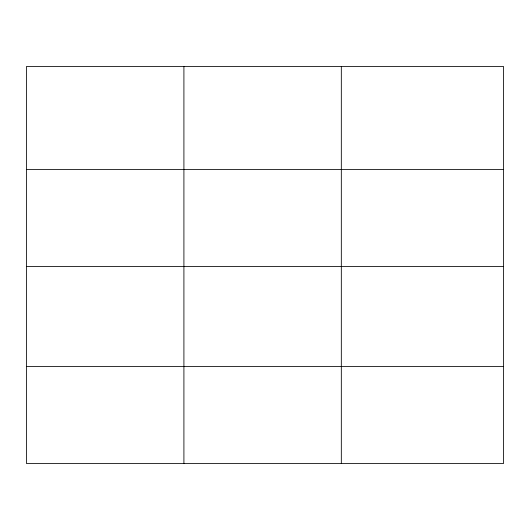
<?xml version="1.0" encoding="UTF-8"?>
<svg xmlns="http://www.w3.org/2000/svg" width="530" height="530" viewBox="0 0 530 530"><rect width="100%" height="100%" fill="white"/><g stroke="black" fill="none" stroke-linecap="round" stroke-linejoin="round"><path stroke-width="0.79" d="M503.5 266.51L503.5 66.462L26.5 66.462L26.5 463.538L503.5 463.538L503.5 266.51L26.5 266.51M26.5 169.468L503.5 169.468M26.5 366.495L503.5 366.495M341.32 66.462L341.32 463.538M183.91 66.462L183.91 463.538"/></g></svg>
